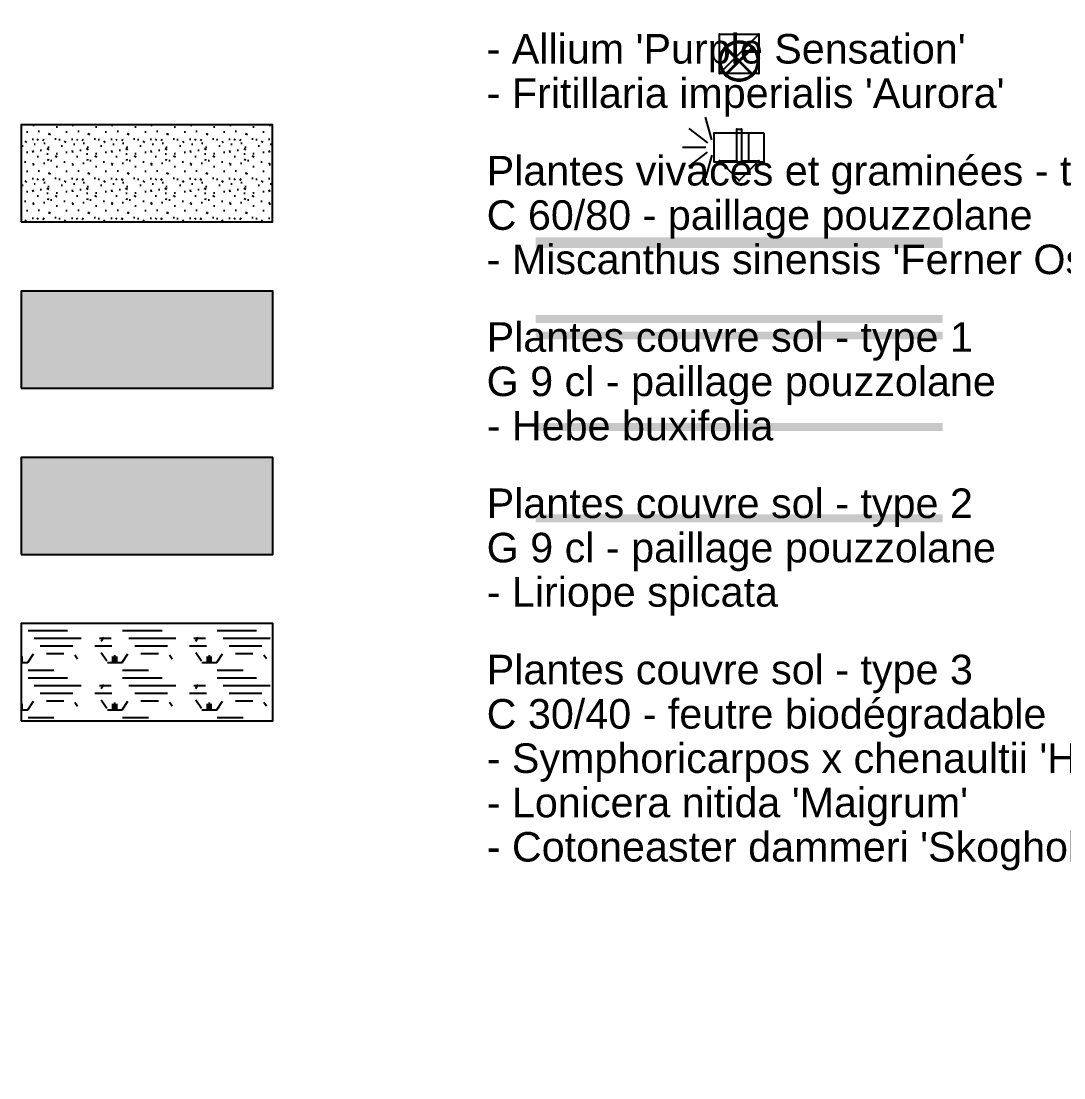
# Model space of a CAD drawing. Header units: metres. Extents: x 1841041 to 1841282, y 5171502 to 5171751.
# Drawn here: x 1841063.48 to 1841089.95, y 5171611.6 to 5171638.41 of the extents above; entities that cross this region are included whole.
import ezdxf
from ezdxf.lldxf.tags import DXFTag

# ---------------------------------------------------------------- set-up
doc = ezdxf.new("R2010")
doc.units = ezdxf.units.M
doc.header["$PDSIZE"] = -0.004
doc.layers.add('SA - Limite terrain', color=1, linetype='LIMITE_CADASTRALE', true_color=0xff0000)
for name, color, linetype in [('SA - légende prestations', 7, 'Continuous'), ('SA - légende RH', 7, 'Continuous'), ('SA - légende RS', 7, 'Continuous')]:
    doc.layers.add(name, color=color, linetype=linetype)
doc.styles.add('Lignes', font='arial.ttf', dxfattribs={"height": 0.35})
doc.styles.add('MENSURA', font='arial.ttf', dxfattribs={"height": 0.5})
tags = doc.linetypes.add('CACHE2', pattern=[4.7625, 3.175, -1.5875]).pattern_tags.tags
tags[6:7] = [DXFTag(74, 4), DXFTag(75, 0), DXFTag(340, '0'), DXFTag(46, 0.0), DXFTag(50, 0.0), DXFTag(44, 0.0), DXFTag(45, 0.0)]
tags[4:5] = [DXFTag(74, 4), DXFTag(75, 0), DXFTag(340, '0'), DXFTag(46, 0.0), DXFTag(50, 0.0), DXFTag(44, 0.0), DXFTag(45, 0.0)]
tags = doc.linetypes.add('Eclairage public', pattern='A,5,-0.25,["ECL",Lignes,S=1,R=0,X=0,Y=-0.18],-1.25', length=6.5).pattern_tags.tags
tags[15:16] = [DXFTag(74, 4), DXFTag(75, 0), DXFTag(340, '0'), DXFTag(46, 0.0), DXFTag(50, 0.0), DXFTag(44, 0.0), DXFTag(45, 0.0)]
tags[4:5] = [DXFTag(74, 4), DXFTag(75, 0), DXFTag(340, '0'), DXFTag(46, 0.0), DXFTag(50, 0.0), DXFTag(44, 0.0), DXFTag(45, 0.0)]
tags = doc.linetypes.add('LIMITE_CADASTRALE', pattern=[13, 8, -2, 1, -2]).pattern_tags.tags
tags[10:11] = [DXFTag(74, 4), DXFTag(75, 0), DXFTag(340, '0'), DXFTag(46, 0.0), DXFTag(50, 0.0), DXFTag(44, 0.0), DXFTag(45, 0.0)]
tags[8:9] = [DXFTag(74, 4), DXFTag(75, 0), DXFTag(340, '0'), DXFTag(46, 0.0), DXFTag(50, 0.0), DXFTag(44, 0.0), DXFTag(45, 0.0)]
tags[6:7] = [DXFTag(74, 4), DXFTag(75, 0), DXFTag(340, '0'), DXFTag(46, 0.0), DXFTag(50, 0.0), DXFTag(44, 0.0), DXFTag(45, 0.0)]
tags[4:5] = [DXFTag(74, 4), DXFTag(75, 0), DXFTag(340, '0'), DXFTag(46, 0.0), DXFTag(50, 0.0), DXFTag(44, 0.0), DXFTag(45, 0.0)]

# ---------------------------------------------------------------- blocks, each defined once
blk = doc.blocks.new('Vidange', base_point=(0.25, 0))
at = {"color": 0, "linetype": 'ByBlock', "flags": 128}
blk.add_lwpolyline([(0.22, 0.65), (0.28, 0.65), (0.28, 0.25), (0.5, 0.25), (0.25, 0), (0, 0.25), (0.22, 0.25)], close=True, dxfattribs=at)
at = {"color": 0, "linetype": 'ByBlock'}
for p in [(0.22, 0.65), (0.22, 0.65), (0.28, 0.65), (0.28, 0.65), (0, 0.25), (0, 0.25), (0.22, 0.25), (0.22, 0.25), (0.28, 0.25), (0.28, 0.25), (0.5, 0.25), (0.5, 0.25), (0.25, 0), (0.25, 0)]:
    blk.add_point(p, dxfattribs=at)
blk = doc.blocks.new('Robinet quart de tour')
at = {"color": 0, "linetype": 'ByBlock', "flags": 128}
for points in [[(0.25, 0), (0.249, 0.02), (0.247, 0.039), (0.243, 0.058), (0.238, 0.077), (0.231, 0.096), (0.223, 0.114), (0.213, 0.131), (0.202, 0.147), (0.19, 0.162), (0.177, 0.177), (0.162, 0.19), (0.147, 0.202), (0.131, 0.213), (0.113, 0.223), (0.096, 0.231), (0.077, 0.238), (0.058, 0.243), (0.039, 0.247), (0.02, 0.249), (0, 0.25), (-0.02, 0.249), (-0.039, 0.247), (-0.058, 0.243), (-0.077, 0.238), (-0.096, 0.231), (-0.114, 0.223), (-0.131, 0.213), (-0.147, 0.202), (-0.162, 0.19), (-0.177, 0.177), (-0.19, 0.162), (-0.202, 0.147), (-0.213, 0.131), (-0.223, 0.114), (-0.231, 0.096), (-0.238, 0.077), (-0.243, 0.058), (-0.247, 0.039), (-0.249, 0.02), (-0.25, 0), (-0.249, -0.02), (-0.247, -0.039), (-0.243, -0.058), (-0.238, -0.077), (-0.231, -0.096), (-0.223, -0.113), (-0.213, -0.131), (-0.202, -0.147), (-0.19, -0.162), (-0.177, -0.177), (-0.162, -0.19), (-0.147, -0.202), (-0.131, -0.213), (-0.114, -0.223), (-0.096, -0.231), (-0.077, -0.238), (-0.058, -0.243), (-0.039, -0.247), (-0.02, -0.249), (0, -0.25), (0.02, -0.249), (0.039, -0.247), (0.058, -0.243), (0.077, -0.238), (0.096, -0.231), (0.113, -0.223), (0.131, -0.213), (0.147, -0.202), (0.162, -0.19), (0.177, -0.177), (0.19, -0.162), (0.202, -0.147), (0.213, -0.131), (0.223, -0.113), (0.231, -0.096), (0.238, -0.077), (0.243, -0.058), (0.247, -0.039), (0.249, -0.02)], [(-0.171, -0.161), (-0.01, 0), (-0.171, 0.161), (-0.177, 0.154), (-0.183, 0.148), (-0.188, 0.141), (-0.193, 0.133), (-0.198, 0.126), (-0.203, 0.118), (-0.207, 0.111), (-0.211, 0.103), (-0.215, 0.095), (-0.218, 0.087), (-0.221, 0.078), (-0.224, 0.07), (-0.227, 0.061), (-0.229, 0.053), (-0.231, 0.044), (-0.232, 0.035), (-0.233, 0.027), (-0.234, 0.018), (-0.235, 0.009), (-0.235, 0), (-0.235, -0.009), (-0.234, -0.018), (-0.233, -0.026), (-0.232, -0.035), (-0.231, -0.044), (-0.229, -0.053), (-0.227, -0.061), (-0.224, -0.07), (-0.221, -0.078), (-0.218, -0.086), (-0.215, -0.095), (-0.211, -0.103), (-0.207, -0.11), (-0.203, -0.118), (-0.198, -0.126), (-0.193, -0.133), (-0.188, -0.14), (-0.183, -0.147), (-0.177, -0.154)], [(-0.161, 0.171), (0, 0.01), (0.161, 0.171), (0.154, 0.177), (0.147, 0.183), (0.14, 0.188), (0.133, 0.193), (0.126, 0.198), (0.118, 0.203), (0.11, 0.207), (0.103, 0.211), (0.095, 0.215), (0.086, 0.218), (0.078, 0.221), (0.07, 0.224), (0.061, 0.227), (0.053, 0.229), (0.044, 0.231), (0.035, 0.232), (0.026, 0.233), (0.018, 0.234), (0.009, 0.235), (0, 0.235), (-0.009, 0.235), (-0.018, 0.234), (-0.027, 0.233), (-0.035, 0.232), (-0.044, 0.231), (-0.053, 0.229), (-0.061, 0.227), (-0.07, 0.224), (-0.078, 0.221), (-0.087, 0.218), (-0.095, 0.215), (-0.103, 0.211), (-0.111, 0.207), (-0.118, 0.203), (-0.126, 0.198), (-0.133, 0.193), (-0.141, 0.188), (-0.148, 0.183), (-0.154, 0.177)], [(0.171, 0.161), (0.177, 0.154), (0.183, 0.148), (0.188, 0.141), (0.193, 0.133), (0.198, 0.126), (0.203, 0.118), (0.207, 0.111), (0.211, 0.103), (0.215, 0.095), (0.218, 0.087), (0.221, 0.078), (0.224, 0.07), (0.227, 0.061), (0.229, 0.053), (0.231, 0.044), (0.232, 0.035), (0.233, 0.027), (0.234, 0.018), (0.235, 0.009), (0.235, 0), (0.235, -0.009), (0.234, -0.018), (0.233, -0.027), (0.232, -0.035), (0.231, -0.044), (0.229, -0.053), (0.227, -0.061), (0.224, -0.07), (0.221, -0.078), (0.218, -0.087), (0.215, -0.095), (0.211, -0.103), (0.207, -0.111), (0.203, -0.118), (0.198, -0.126), (0.193, -0.133), (0.188, -0.141), (0.183, -0.148), (0.177, -0.154), (0.171, -0.161), (0.01, 0)], [(0.161, -0.171), (0.154, -0.177), (0.148, -0.183), (0.141, -0.188), (0.133, -0.193), (0.126, -0.198), (0.118, -0.203), (0.111, -0.207), (0.103, -0.211), (0.095, -0.215), (0.087, -0.218), (0.078, -0.221), (0.07, -0.224), (0.061, -0.227), (0.053, -0.229), (0.044, -0.231), (0.035, -0.232), (0.027, -0.233), (0.018, -0.234), (0.009, -0.235), (0, -0.235), (-0.009, -0.235), (-0.018, -0.234), (-0.027, -0.233), (-0.035, -0.232), (-0.044, -0.231), (-0.053, -0.229), (-0.061, -0.227), (-0.07, -0.224), (-0.078, -0.221), (-0.087, -0.218), (-0.095, -0.215), (-0.103, -0.211), (-0.111, -0.207), (-0.118, -0.203), (-0.126, -0.198), (-0.133, -0.193), (-0.141, -0.188), (-0.148, -0.183), (-0.154, -0.177), (-0.161, -0.171), (0, -0.01)]]:
    blk.add_lwpolyline(points, close=True, dxfattribs=at)
at = {"color": 0, "linetype": 'ByBlock'}
for p in [(-0.202, 0.147), (-0.202, 0.147), (-0.19, 0.162), (-0.19, 0.162), (-0.188, 0.141), (-0.188, 0.141), (-0.183, 0.148), (-0.183, 0.148), (-0.177, 0.177), (-0.177, 0.177), (-0.177, 0.154), (-0.177, 0.154), (-0.171, 0.161), (-0.171, 0.161), (-0.162, 0.19), (-0.162, 0.19), (-0.161, 0.171), (-0.161, 0.171), (-0.154, 0.177), (-0.154, 0.177), (-0.148, 0.183), (-0.148, 0.183), (-0.147, 0.202), (-0.147, 0.202), (-0.141, 0.188), (-0.141, 0.188), (-0.133, 0.193), (-0.133, 0.193), (-0.131, 0.213), (-0.131, 0.213), (-0.126, 0.198), (-0.126, 0.198), (-0.118, 0.203), (-0.118, 0.203), (-0.114, 0.223), (-0.114, 0.223), (-0.111, 0.207), (-0.111, 0.207), (-0.103, 0.211), (-0.103, 0.211), (-0.096, 0.231), (-0.096, 0.231), (-0.095, 0.215), (-0.095, 0.215), (-0.087, 0.218), (-0.087, 0.218), (-0.078, 0.221), (-0.078, 0.221), (-0.077, 0.238), (-0.077, 0.238), (-0.07, 0.224), (-0.07, 0.224), (-0.061, 0.227), (-0.061, 0.227), (-0.058, 0.243), (-0.058, 0.243), (-0.053, 0.229), (-0.053, 0.229), (-0.044, 0.231), (-0.044, 0.231), (-0.039, 0.247), (-0.039, 0.247), (-0.035, 0.232), (-0.035, 0.232), (-0.027, 0.233), (-0.027, 0.233), (-0.02, 0.249), (-0.02, 0.249), (-0.018, 0.234), (-0.018, 0.234), (-0.009, 0.235), (-0.009, 0.235), (0, 0.25), (0, 0.25), (0, 0.235), (0, 0.235), (0.009, 0.235), (0.009, 0.235), (0.018, 0.234), (0.018, 0.234), (0.02, 0.249), (0.02, 0.249), (0.026, 0.233), (0.026, 0.233), (0.035, 0.232), (0.035, 0.232), (0.039, 0.247), (0.039, 0.247), (0.044, 0.231), (0.044, 0.231), (0.053, 0.229), (0.053, 0.229), (0.058, 0.243), (0.058, 0.243), (0.061, 0.227), (0.061, 0.227), (0.07, 0.224), (0.07, 0.224), (0.077, 0.238), (0.077, 0.238), (0.078, 0.221), (0.078, 0.221), (0.086, 0.218), (0.086, 0.218), (0.095, 0.215), (0.095, 0.215), (0.096, 0.231), (0.096, 0.231), (0.103, 0.211), (0.103, 0.211), (0.11, 0.207), (0.11, 0.207), (0.113, 0.223), (0.113, 0.223), (0.118, 0.203), (0.118, 0.203), (0.126, 0.198), (0.126, 0.198), (0.131, 0.213), (0.131, 0.213), (0.133, 0.193), (0.133, 0.193), (0.14, 0.188), (0.14, 0.188), (0.147, 0.202), (0.147, 0.202), (0.147, 0.183), (0.147, 0.183), (0.154, 0.177), (0.154, 0.177), (0.161, 0.171), (0.161, 0.171), (0.162, 0.19), (0.162, 0.19), (0.171, 0.161), (0.171, 0.161), (0.177, 0.177), (0.177, 0.177), (0.177, 0.154), (0.177, 0.154), (0.183, 0.148), (0.183, 0.148), (0.188, 0.141), (0.188, 0.141), (0.19, 0.162), (0.19, 0.162), (0.202, 0.147), (0.202, 0.147), (-0.25, 0), (-0.25, 0), (-0.249, 0.02), (-0.249, 0.02), (-0.247, 0.039), (-0.247, 0.039), (-0.243, 0.058), (-0.243, 0.058), (-0.238, 0.077), (-0.238, 0.077), (-0.235, 0.009), (-0.235, 0.009), (-0.235, 0), (-0.235, 0), (-0.234, 0.018), (-0.234, 0.018), (-0.233, 0.027), (-0.233, 0.027), (-0.232, 0.035), (-0.232, 0.035), (-0.231, 0.096), (-0.231, 0.096), (-0.231, 0.044), (-0.231, 0.044), (-0.229, 0.053), (-0.229, 0.053), (-0.227, 0.061), (-0.227, 0.061), (-0.224, 0.07), (-0.224, 0.07), (-0.223, 0.114), (-0.223, 0.114), (-0.221, 0.078), (-0.221, 0.078), (-0.218, 0.087), (-0.218, 0.087), (-0.215, 0.095), (-0.215, 0.095), (-0.213, 0.131), (-0.213, 0.131), (-0.211, 0.103), (-0.211, 0.103), (-0.207, 0.111), (-0.207, 0.111), (-0.203, 0.118), (-0.203, 0.118), (-0.198, 0.126), (-0.198, 0.126), (-0.193, 0.133), (-0.193, 0.133), (-0.01, 0), (-0.01, 0), (0, 0.01), (0, 0.01), (0.01, 0), (0.01, 0), (0.193, 0.133), (0.193, 0.133), (0.198, 0.126), (0.198, 0.126), (0.203, 0.118), (0.203, 0.118), (0.207, 0.111), (0.207, 0.111), (0.211, 0.103), (0.211, 0.103), (0.213, 0.131), (0.213, 0.131), (0.215, 0.095), (0.215, 0.095), (0.218, 0.087), (0.218, 0.087), (0.221, 0.078), (0.221, 0.078), (0.223, 0.114), (0.223, 0.114), (0.224, 0.07), (0.224, 0.07), (0.227, 0.061), (0.227, 0.061), (0.229, 0.053), (0.229, 0.053), (0.231, 0.096), (0.231, 0.096), (0.231, 0.044), (0.231, 0.044), (0.232, 0.035), (0.232, 0.035), (0.233, 0.027), (0.233, 0.027), (0.234, 0.018), (0.234, 0.018), (0.235, 0.009), (0.235, 0.009), (0.235, 0), (0.235, 0), (0.238, 0.077), (0.238, 0.077), (0.243, 0.058), (0.243, 0.058), (0.247, 0.039), (0.247, 0.039), (0.249, 0.02), (0.249, 0.02), (0.25, 0), (0.25, 0), (-0.249, -0.02), (-0.249, -0.02), (-0.247, -0.039), (-0.247, -0.039), (-0.243, -0.058), (-0.243, -0.058), (-0.238, -0.077), (-0.238, -0.077), (-0.235, -0.009), (-0.235, -0.009), (-0.234, -0.018), (-0.234, -0.018), (-0.233, -0.026), (-0.233, -0.026), (-0.232, -0.035), (-0.232, -0.035), (-0.231, -0.044), (-0.231, -0.044), (-0.231, -0.096), (-0.231, -0.096), (-0.229, -0.053), (-0.229, -0.053), (-0.227, -0.061), (-0.227, -0.061), (-0.224, -0.07), (-0.224, -0.07), (-0.223, -0.113), (-0.223, -0.113), (-0.221, -0.078), (-0.221, -0.078), (-0.218, -0.086), (-0.218, -0.086), (-0.215, -0.095), (-0.215, -0.095), (-0.213, -0.131), (-0.213, -0.131), (-0.211, -0.103), (-0.211, -0.103), (-0.207, -0.11), (-0.207, -0.11), (-0.203, -0.118), (-0.203, -0.118), (-0.198, -0.126), (-0.198, -0.126), (-0.193, -0.133), (-0.193, -0.133), (0, -0.01), (0, -0.01), (0.193, -0.133), (0.193, -0.133), (0.198, -0.126), (0.198, -0.126), (0.203, -0.118), (0.203, -0.118), (0.207, -0.111), (0.207, -0.111), (0.211, -0.103), (0.211, -0.103), (0.213, -0.131), (0.213, -0.131), (0.215, -0.095), (0.215, -0.095), (0.218, -0.087), (0.218, -0.087), (0.221, -0.078), (0.221, -0.078), (0.223, -0.113), (0.223, -0.113), (0.224, -0.07), (0.224, -0.07), (0.227, -0.061), (0.227, -0.061), (0.229, -0.053), (0.229, -0.053), (0.231, -0.044), (0.231, -0.044), (0.231, -0.096), (0.231, -0.096), (0.232, -0.035), (0.232, -0.035), (0.233, -0.027), (0.233, -0.027), (0.234, -0.018), (0.234, -0.018), (0.235, -0.009), (0.235, -0.009), (0.238, -0.077), (0.238, -0.077), (0.243, -0.058), (0.243, -0.058), (0.247, -0.039), (0.247, -0.039), (0.249, -0.02), (0.249, -0.02), (-0.202, -0.147), (-0.202, -0.147), (-0.19, -0.162), (-0.19, -0.162), (-0.188, -0.14), (-0.188, -0.14), (-0.183, -0.147), (-0.183, -0.147), (-0.177, -0.154), (-0.177, -0.154), (-0.177, -0.177), (-0.177, -0.177), (-0.171, -0.161), (-0.171, -0.161), (-0.162, -0.19), (-0.162, -0.19), (-0.161, -0.171), (-0.161, -0.171), (-0.154, -0.177), (-0.154, -0.177), (-0.148, -0.183), (-0.148, -0.183), (-0.147, -0.202), (-0.147, -0.202), (-0.141, -0.188), (-0.141, -0.188), (-0.133, -0.193), (-0.133, -0.193), (-0.131, -0.213), (-0.131, -0.213), (-0.126, -0.198), (-0.126, -0.198), (-0.118, -0.203), (-0.118, -0.203), (-0.114, -0.223), (-0.114, -0.223), (-0.111, -0.207), (-0.111, -0.207), (-0.103, -0.211), (-0.103, -0.211), (-0.096, -0.231), (-0.096, -0.231), (-0.095, -0.215), (-0.095, -0.215), (-0.087, -0.218), (-0.087, -0.218), (-0.078, -0.221), (-0.078, -0.221), (-0.077, -0.238), (-0.077, -0.238), (-0.07, -0.224), (-0.07, -0.224), (-0.061, -0.227), (-0.061, -0.227), (-0.058, -0.243), (-0.058, -0.243), (-0.053, -0.229), (-0.053, -0.229), (-0.044, -0.231), (-0.044, -0.231), (-0.039, -0.247), (-0.039, -0.247), (-0.035, -0.232), (-0.035, -0.232), (-0.027, -0.233), (-0.027, -0.233), (-0.02, -0.249), (-0.02, -0.249), (-0.018, -0.234), (-0.018, -0.234), (-0.009, -0.235), (-0.009, -0.235), (0, -0.235), (0, -0.235), (0, -0.25), (0, -0.25), (0.009, -0.235), (0.009, -0.235), (0.018, -0.234), (0.018, -0.234), (0.02, -0.249), (0.02, -0.249), (0.027, -0.233), (0.027, -0.233), (0.035, -0.232), (0.035, -0.232), (0.039, -0.247), (0.039, -0.247), (0.044, -0.231), (0.044, -0.231), (0.053, -0.229), (0.053, -0.229), (0.058, -0.243), (0.058, -0.243), (0.061, -0.227), (0.061, -0.227), (0.07, -0.224), (0.07, -0.224), (0.077, -0.238), (0.077, -0.238), (0.078, -0.221), (0.078, -0.221), (0.087, -0.218), (0.087, -0.218), (0.095, -0.215), (0.095, -0.215), (0.096, -0.231), (0.096, -0.231), (0.103, -0.211), (0.103, -0.211), (0.111, -0.207), (0.111, -0.207), (0.113, -0.223), (0.113, -0.223), (0.118, -0.203), (0.118, -0.203), (0.126, -0.198), (0.126, -0.198), (0.131, -0.213), (0.131, -0.213), (0.133, -0.193), (0.133, -0.193), (0.141, -0.188), (0.141, -0.188), (0.147, -0.202), (0.147, -0.202), (0.148, -0.183), (0.148, -0.183), (0.154, -0.177), (0.154, -0.177), (0.161, -0.171), (0.161, -0.171), (0.162, -0.19), (0.162, -0.19), (0.171, -0.161), (0.171, -0.161), (0.177, -0.154), (0.177, -0.154), (0.177, -0.177), (0.177, -0.177), (0.183, -0.148), (0.183, -0.148), (0.188, -0.141), (0.188, -0.141), (0.19, -0.162), (0.19, -0.162), (0.202, -0.147), (0.202, -0.147)]:
    blk.add_point(p, dxfattribs=at)
blk = doc.blocks.new('218')
at = {"color": 0, "linetype": 'Continuous', "flags": 128}
blk.add_lwpolyline([(-0.39015, -0.39015), (0.39015, 0.39015), (0.39015, -0.39015)], close=True, dxfattribs=at)
blk.add_lwpolyline([(-0.39015, -0.39015), (-0.39015, 0.39015), (0.39015, 0.39015)], dxfattribs=at)
at = {"color": 0, "linetype": 'Continuous'}
for p in [(-0.39015, 0.39015), (-0.39015, 0.39015), (0.39015, 0.39015), (0.39015, 0.39015), (0.39015, 0.39015), (0.39015, 0.39015), (-0.39015, -0.39015), (-0.39015, -0.39015), (-0.39015, -0.39015), (-0.39015, -0.39015), (0.39015, -0.39015), (0.39015, -0.39015)]:
    blk.add_point(p, dxfattribs=at)

msp = doc.modelspace()

# ---------------------------------------------------------------- hatches: boundary and pattern name
at = {"layer": 'SA - légende prestations', "true_color": 0x99cc00}
h = msp.add_hatch(dxfattribs=at)
h.set_pattern_fill('SABLE', color=62, style=0, pattern_type=2)
h.set_pattern_definition([(0, (68.5117, 46.2474), (0, 1), [0, -1]), (0, (68.6317, 46.0874), (0, 1), [0, -1]), (0, (68.5817, 45.8474), (0, 1), [0, -1]), (0, (68.9317, 45.6174), (0, 1), [0, -1]), (0, (68.9017, 45.9774), (0, 1), [0, -1]), (0, (69.1717, 46.2174), (0, 1), [0, -1]), (0, (68.8217, 46.2874), (0, 1), [0, -1]), (0, (69.2417, 45.8774), (0, 1), [0, -1]), (0, (69.1917, 45.5574), (0, 1), [0, -1]), (0, (68.4517, 45.4074), (0, 1), [0, -1]), (0, (68.6317, 45.6074), (0, 1), [0, -1]), (0, (68.7717, 45.4174), (0, 1), [0, -1]), (0, (69.3817, 46.0574), (0, 1), [0, -1]), (0, (69.0617, 45.8074), (0, 1), [0, -1]), (0, (68.9817, 46.1374), (0, 1), [0, -1]), (0, (69.1517, 46.0474), (0, 1), [0, -1]), (0, (68.7917, 45.7774), (0, 1), [0, -1]), (0, (69.0717, 46.3174), (0, 1), [0, -1]), (0, (69.3817, 45.7274), (0, 1), [0, -1]), (0, (69.3517, 45.4274), (0, 1), [0, -1]), (75.9627444784, (68.6017, 45.94742), (-1.000053324181, -2.99998212319), [0.0412, -4.0819]), (329.0382025877, (68.7717, 46.15742), (-3.000067924041, 1.99989762714), [0.0583, -5.7726]), (338.199797732, (69.0617, 45.92742), (3.0000211770895, -0.999937196254), [0.0539, -5.3313]), (149.0377816694, (69.0717, 45.44742), (3.0000532327494, -1.99991966733), [0.0583, -5.7726]), (53.1303763425, (68.7617, 45.57742), (1.999985653982, 3.0000095639625), [0.05, -4.95]), (315.000736607, (69.2917, 46.2974), (1.00000030937, 1.285622e-05), [0.0566, -1.3576]), (101.310397335, (69.2217, 45.67742), (-1.000032352666, 3.999992071967), [0.051, -5.048]), (323.13100772, (68.4817, 45.71742), (3.000031602853, -1.999952594909), [0.05, -4.95]), (315.000736607, (68.6017, 46.3474), (1.00000030937, 1.285622e-05), [0.0424, -1.3718])])
h.paths.add_polyline_path([(1841063.479, 5171633.319), (1841069.865, 5171633.319), (1841069.865, 5171635.783), (1841063.479, 5171635.783)])
at = {"layer": 'SA - légende prestations'}
h = msp.add_hatch(color=256, dxfattribs=at)
h.set_gradient(color1=(255, 255, 255), color2=(128, 128, 0), tint=0.5, name='SPHERICAL')
h.paths.add_polyline_path([(1841063.479, 5171629.1), (1841069.866, 5171629.1), (1841069.866, 5171631.564), (1841063.479, 5171631.564)])
h = msp.add_hatch(color=256, dxfattribs=at)
h.set_gradient(color1=(255, 255, 255), color2=(153, 204, 255), tint=0.5, name='SPHERICAL')
h.paths.add_polyline_path([(1841063.479, 5171624.881), (1841069.866, 5171624.881), (1841069.866, 5171627.345), (1841063.479, 5171627.345)])
at = {"layer": 'SA - légende prestations', "true_color": 0x99cc00}
h = msp.add_hatch(dxfattribs=at)
h.set_pattern_fill('PELOUSE6', color=62, scale=0.2, style=0, pattern_type=2)
h.set_pattern_definition([(0, (-43.9581, -23.9375), (0, 1.200000018), [0.3750000056, -2.0250000304]), (90, (-43.8175, -23.9375), (-2.400000036, 1e-16), [0.15000000225, -1.05000001575]), (90, (-43.7237, -23.9375), (-2.400000036, 1e-16), [0.15000000225, -1.05000001575]), (90, (-43.7706, -23.9375), (-2.400000036, 1e-16), [0.1875000028, -1.0125000152]), (123.69006753, (-43.86436, -23.93746), (-2.40000003364, 2.400000031085), [0.1200000018, -4.2074615931]), (56.30993247, (-43.67686, -23.93746), (8.4e-11, 1.200000018955), [0.1200000018, -4.2074615931]), (56.30993247, (-43.5831, -23.93746), (8.4e-11, 1.200000018955), [0.2600000039, -4.066661591]), (123.69006753, (-43.9581, -23.93746), (-2.40000003364, 2.400000031085), [0.2600000039, -4.066661591]), (0, (-43.1075, -23.7125), (0, 1.200000018), [0.44424551066, -1.95575452534]), (0, (-43.2641, -23.5175), (0, 1.200000018), [0.82810089442, -0.56095855641, 0.43074318646, -0.5801973967]), (0, (-43.4192, -23.3225), (0, 1.200000018), [1.19479949592, -0.46287461894, 0.29478701242, -0.4475389087]), (0, (-43.575, -23.1275), (0, 1.200000018), [1.00461142907, -1.39538860693]), (0, (-43.5722, -22.9325), (0, 1.200000018), [0.65569739384, -1.74430264216])])
h.paths.add_polyline_path([(1841063.48, 5171620.662), (1841069.866, 5171620.662), (1841069.866, 5171623.126), (1841063.48, 5171623.126)])

# ---------------------------------------------------------------- linework, layer by layer
at = {"layer": 'SA - Limite terrain', "ltscale": 0.5}
msp.add_open_spline([(1841077.148, 5171583.553), (1841078.819, 5171584.595), (1841080.49, 5171585.638), (1841083.664, 5171586.861), (1841086.838, 5171588.083), (1841093.711, 5171590.735), (1841100.584, 5171593.386), (1841105.835, 5171595.38), (1841111.086, 5171597.373), (1841112.783, 5171598.016), (1841114.48, 5171598.659), (1841120.144, 5171600.798), (1841125.807, 5171602.936), (1841137.979, 5171607.582), (1841150.151, 5171612.227), (1841152.241, 5171613.017), (1841154.331, 5171613.807), (1841157.624, 5171615.009), (1841160.918, 5171616.21), (1841160.894, 5171617.273), (1841160.87, 5171618.335), (1841160.842, 5171619.242), (1841160.815, 5171620.149), (1841160.788, 5171621.056), (1841160.76, 5171621.962), (1841160.713, 5171623.534), (1841160.666, 5171625.105), (1841160.65, 5171625.629), (1841160.634, 5171626.153), (1841160.584, 5171627.253), (1841160.533, 5171628.354), (1841160.518, 5171628.685), (1841160.503, 5171629.017), (1841160.48, 5171629.51), (1841160.458, 5171630.004), (1841160.008, 5171632.996), (1841159.557, 5171635.989), (1841161.416, 5171637.129), (1841163.274, 5171638.269), (1841163.062, 5171638.62), (1841162.85, 5171638.97), (1841163.132, 5171639.178), (1841163.413, 5171639.387), (1841163.466, 5171639.334), (1841163.52, 5171639.282), (1841164.038, 5171639.682), (1841164.556, 5171640.082), (1841164.648, 5171639.962), (1841164.741, 5171639.842), (1841166.344, 5171640.478), (1841167.783, 5171641.548), (1841166.833, 5171642.782), (1841165.884, 5171644.015), (1841169.436, 5171646.693), (1841172.988, 5171649.371), (1841174.754, 5171650.702), (1841176.52, 5171652.033), (1841176.562, 5171652.065), (1841176.604, 5171652.098), (1841176.583, 5171652.125), (1841176.562, 5171652.152), (1841191.178, 5171663.382), (1841205.795, 5171674.612), (1841207.539, 5171675.957), (1841209.283, 5171677.303), (1841213.68, 5171676.869), (1841218.077, 5171676.436), (1841224.138, 5171669.22), (1841230.199, 5171662.004), (1841229.455, 5171661.412), (1841228.711, 5171660.821), (1841230.314, 5171658.673), (1841231.917, 5171656.525), (1841232.043, 5171656.617), (1841232.17, 5171656.708), (1841232.372, 5171656.428), (1841232.575, 5171656.148), (1841232.451, 5171656.059), (1841232.328, 5171655.969), (1841232.663, 5171655.506), (1841232.999, 5171655.043), (1841233.051, 5171655.081), (1841233.104, 5171655.119), (1841233.508, 5171654.297), (1841234.371, 5171654.751), (1841235.089, 5171655.242), (1841235.806, 5171655.732), (1841235.743, 5171655.833), (1841235.681, 5171655.933), (1841236.005, 5171656.142), (1841236.329, 5171656.35), (1841236.53, 5171656.027), (1841236.731, 5171655.704), (1841236.69, 5171655.677), (1841236.649, 5171655.651), (1841240.859, 5171649.081), (1841245.068, 5171642.512), (1841245.316, 5171642.137), (1841245.563, 5171641.762), (1841246.368, 5171640.454), (1841247.173, 5171639.145), (1841247.777, 5171638.093), (1841248.381, 5171637.04), (1841248.966, 5171636.026), (1841249.551, 5171635.012), (1841249.717, 5171634.703), (1841249.883, 5171634.395), (1841250.399, 5171633.314), (1841250.915, 5171632.234), (1841251.406, 5171631.065), (1841251.898, 5171629.896), (1841252.568, 5171628.101), (1841253.238, 5171626.305), (1841253.563, 5171625.376), (1841253.889, 5171624.446), (1841254.265, 5171623.34), (1841254.642, 5171622.235), (1841255.134, 5171620.703), (1841255.626, 5171619.171), (1841256.972, 5171614.602), (1841258.318, 5171610.034), (1841260.018, 5171603.956), (1841261.718, 5171597.878), (1841261.649, 5171597.471), (1841261.579, 5171597.063), (1841255.231, 5171594.584), (1841248.882, 5171592.105), (1841248.776, 5171592.327), (1841248.67, 5171592.548), (1841246.784, 5171591.747), (1841244.897, 5171590.945), (1841242.725, 5171590.022), (1841240.552, 5171589.099), (1841236.933, 5171587.662), (1841233.313, 5171586.225), (1841233.492, 5171583.109), (1841233.67, 5171579.993), (1841236.323, 5171570.916), (1841238.976, 5171561.84), (1841241.513, 5171558.133), (1841244.049, 5171554.427), (1841242.923, 5171553.125), (1841241.796, 5171551.823), (1841241.41, 5171551.356), (1841241.024, 5171550.889), (1841240.713, 5171550.265), (1841240.402, 5171549.641), (1841239.986, 5171547.808), (1841239.57, 5171545.975), (1841239.534, 5171544.717), (1841239.499, 5171543.459), (1841239.692, 5171542.348), (1841239.886, 5171541.236), (1841240.081, 5171539.923), (1841240.277, 5171538.61), (1841240.912, 5171536.095), (1841241.546, 5171533.58), (1841243.014, 5171531.501), (1841244.481, 5171529.421), (1841227.512, 5171525.461), (1841210.543, 5171521.501), (1841206.604, 5171520.748), (1841202.664, 5171519.995), (1841201.249, 5171519.723), (1841199.834, 5171519.451), (1841198.395, 5171519.201), (1841196.956, 5171518.952), (1841194.089, 5171518.458), (1841191.222, 5171517.964), (1841187.46, 5171517.221), (1841183.698, 5171516.477), (1841181.491, 5171516.11), (1841179.284, 5171515.742), (1841171.622, 5171514.451), (1841163.959, 5171513.159), (1841163.66, 5171515.636), (1841163.361, 5171518.113), (1841161.425, 5171520.351), (1841159.488, 5171522.59), (1841159.231, 5171523.557), (1841158.974, 5171524.524), (1841157.967, 5171529.943), (1841156.959, 5171535.361), (1841153.722, 5171536.254), (1841150.485, 5171537.146), (1841149.694, 5171541.102), (1841148.903, 5171545.057), (1841151.559, 5171547.094), (1841154.215, 5171549.131), (1841153.197, 5171554.379), (1841152.179, 5171559.627), (1841150.262, 5171559.173), (1841148.344, 5171558.719), (1841148.332, 5171558.768), (1841148.321, 5171558.817), (1841145.057, 5171557.992), (1841141.793, 5171557.167), (1841136.485, 5171555.864), (1841131.176, 5171554.561), (1841120.489, 5171551.958), (1841109.801, 5171549.355), (1841104.946, 5171548.16), (1841100.091, 5171546.965), (1841095.661, 5171545.873), (1841091.231, 5171544.781), (1841091.156, 5171544.642), (1841091.08, 5171544.503), (1841088.933, 5171543.954), (1841086.785, 5171543.404), (1841084.885, 5171542.931), (1841082.985, 5171542.457), (1841083.035, 5171542.261), (1841083.086, 5171542.065), (1841079.452, 5171541.173), (1841075.819, 5171540.281), (1841074.961, 5171551.046), (1841074.102, 5171561.812), (1841074.142, 5171561.815), (1841074.182, 5171561.818), (1841074.04, 5171563.776), (1841073.899, 5171565.734), (1841073.884, 5171565.934), (1841073.87, 5171566.133), (1841073.601, 5171569.428), (1841073.333, 5171572.722), (1841073.339, 5171574.679), (1841073.345, 5171576.635), (1841073.965, 5171578.536), (1841074.585, 5171580.437), (1841075.867, 5171581.995), (1841077.148, 5171583.553)], degree=2, knots=[0, 0, 0, 0.01, 0.01, 0.02, 0.02, 0.03, 0.03, 0.04, 0.04, 0.05, 0.05, 0.06, 0.06, 0.07, 0.07, 0.08, 0.08, 0.09, 0.09, 0.1, 0.1, 0.11, 0.11, 0.12, 0.12, 0.13, 0.13, 0.14, 0.14, 0.15, 0.15, 0.16, 0.16, 0.17, 0.17, 0.18, 0.18, 0.19, 0.19, 0.2, 0.2, 0.21, 0.21, 0.22, 0.22, 0.23, 0.23, 0.24, 0.24, 0.25, 0.25, 0.26, 0.26, 0.27, 0.27, 0.28, 0.28, 0.29, 0.29, 0.3, 0.3, 0.31, 0.31, 0.32, 0.32, 0.33, 0.33, 0.34, 0.34, 0.35, 0.35, 0.36, 0.36, 0.37, 0.37, 0.38, 0.38, 0.39, 0.39, 0.4, 0.4, 0.41, 0.41, 0.42, 0.42, 0.43, 0.43, 0.44, 0.44, 0.45, 0.45, 0.46, 0.46, 0.47, 0.47, 0.48, 0.48, 0.49, 0.49, 0.5, 0.5, 0.51, 0.51, 0.52, 0.52, 0.53, 0.53, 0.54, 0.54, 0.55, 0.55, 0.56, 0.56, 0.57, 0.57, 0.58, 0.58, 0.59, 0.59, 0.6, 0.6, 0.61, 0.61, 0.62, 0.62, 0.63, 0.63, 0.64, 0.64, 0.65, 0.65, 0.66, 0.66, 0.67, 0.67, 0.68, 0.68, 0.69, 0.69, 0.7, 0.7, 0.71, 0.71, 0.72, 0.72, 0.73, 0.73, 0.74, 0.74, 0.75, 0.75, 0.76, 0.76, 0.77, 0.77, 0.78, 0.78, 0.79, 0.79, 0.8, 0.8, 0.81, 0.81, 0.82, 0.82, 0.83, 0.83, 0.84, 0.84, 0.85, 0.85, 0.86, 0.86, 0.87, 0.87, 0.88, 0.88, 0.89, 0.89, 0.9, 0.9, 0.91, 0.91, 0.92, 0.92, 0.93, 0.93, 0.94, 0.94, 0.95, 0.95, 0.96, 0.96, 0.97, 0.97, 0.98, 0.98, 0.99, 0.99, 1, 1, 1.01, 1.01, 1.02, 1.02, 1.03, 1.03, 1.04, 1.04, 1.05, 1.05, 1.06, 1.06, 1.07, 1.07, 1.08, 1.08, 1.09, 1.09, 1.1, 1.1, 1.11, 1.11, 1.12, 1.12, 1.13, 1.13, 1.14, 1.14, 1.15, 1.15, 1.15], dxfattribs=at)
at = {"layer": 'SA - légende prestations', "elevation": 0, "flags": 128}
for points in [[(1841063.479, 5171633.319), (1841069.865, 5171633.319), (1841069.865, 5171635.783), (1841063.479, 5171635.783)], [(1841063.479, 5171629.1), (1841069.866, 5171629.1), (1841069.866, 5171631.564), (1841063.479, 5171631.564)], [(1841063.479, 5171624.881), (1841069.866, 5171624.881), (1841069.866, 5171627.345), (1841063.479, 5171627.345)], [(1841063.48, 5171620.662), (1841069.866, 5171620.662), (1841069.866, 5171623.126), (1841063.48, 5171623.126)]]:
    msp.add_lwpolyline(points, close=True, dxfattribs=at)
at = {"layer": 'SA - légende RH', "color": 245, "ltscale": 1.5, "true_color": 0x993366, "const_width": 0.2, "elevation": 0, "flags": 128}
msp.add_lwpolyline([(1841076.542, 5171632.76), (1841086.872, 5171632.76)], dxfattribs=at)
at = {"layer": 'SA - légende RH', "color": 62, "linetype": 'CACHE2', "ltscale": 0.5, "true_color": 0x99cc00, "const_width": 0.2, "elevation": 0, "flags": 128}
msp.add_lwpolyline([(1841076.542, 5171630.857), (1841086.872, 5171630.857)], dxfattribs=at)
at = {"layer": 'SA - légende RH', "color": 62, "ltscale": 1.5, "true_color": 0x99cc00, "const_width": 0.2, "elevation": 0, "flags": 128}
for points in [[(1841076.542, 5171630.439), (1841086.872, 5171630.439)], [(1841076.542, 5171628.118), (1841086.872, 5171628.118)]]:
    msp.add_lwpolyline(points, dxfattribs=at)
at = {"layer": 'SA - légende RH', "color": 231, "ltscale": 1.5, "true_color": 0xff99cc, "const_width": 0.2, "elevation": 0, "flags": 128}
msp.add_lwpolyline([(1841076.542, 5171625.797), (1841086.872, 5171625.797)], dxfattribs=at)
at = {"layer": 'SA - légende RS', "color": 6, "ltscale": 4, "true_color": 0xff00ff, "elevation": 0, "flags": 128}
for points in [[(1841081.014, 5171635.401), (1841080.855, 5171635.98)], [(1841080.431, 5171635.693), (1841080.908, 5171635.33)], [(1841081.947, 5171635.568), (1841081.067, 5171635.568), (1841081.067, 5171634.848), (1841081.947, 5171634.848)], [(1841080.867, 5171635.208), (1841080.267, 5171635.208)], [(1841080.431, 5171634.724), (1841080.908, 5171635.087)], [(1841081.014, 5171635.016), (1841080.855, 5171634.437)]]:
    msp.add_lwpolyline(points, dxfattribs=at)
msp.add_lwpolyline([(1841082.347, 5171635.568), (1841081.947, 5171635.568), (1841081.947, 5171634.848), (1841082.347, 5171634.848)], close=True, dxfattribs=at)
at = {"layer": 'SA - légende RS', "color": 6, "linetype": 'Eclairage public', "ltscale": 1.5, "true_color": 0xff00ff, "const_width": 0.2, "elevation": 0, "flags": 128}
msp.add_lwpolyline([(1841076.542, 5171632.83), (1841086.872, 5171632.83)], dxfattribs=at)

# ---------------------------------------------------------------- block references
at = {"layer": 'SA - légende RH', "color": 4, "ltscale": 2, "true_color": 0x00ffff, "xscale": 2, "yscale": 2}
for name, p in [('Robinet quart de tour', (1841081.707, 5171637.401)), ('Vidange', (1841081.707, 5171634.37))]:
    msp.add_blockref(name, p, dxfattribs=at)
at = {"layer": 'SA - légende RS', "color": 6, "ltscale": 1.282051, "true_color": 0xff00ff, "xscale": 1.2820512, "yscale": 1.2820512, "rotation": 0.05334281208994085}
msp.add_blockref('218', (1841081.707, 5171637.587), dxfattribs=at)

# ---------------------------------------------------------------- texts
at = {"layer": 'SA - légende prestations', "style": 'MENSURA'}
for s, p in [("- Allium 'Purple Sensation'", (1841075.298, 5171637.338)), ("- Fritillaria imperialis 'Aurora'", (1841075.298, 5171636.214)), ('Plantes vivaces et graminées - type 6', (1841075.298, 5171634.244)), ('C 60/80 - paillage pouzzolane', (1841075.298, 5171633.119)), ("- Miscanthus sinensis 'Ferner Osten'", (1841075.298, 5171631.995)), ('Plantes couvre sol - type 1', (1841075.298, 5171630.025)), ('G 9 cl - paillage pouzzolane', (1841075.298, 5171628.9)), ('- Hebe buxifolia', (1841075.299, 5171627.776)), ('Plantes couvre sol - type 2', (1841075.298, 5171625.806)), ('G 9 cl - paillage pouzzolane', (1841075.299, 5171624.681)), ('- Liriope spicata', (1841075.299, 5171623.557)), ('Plantes couvre sol - type 3', (1841075.299, 5171621.587)), ('C 30/40 - feutre biodégradable', (1841075.299, 5171620.462)), ("- Symphoricarpos x chenaultii 'Hancock'", (1841075.299, 5171619.338)), ("- Lonicera nitida 'Maigrum'", (1841075.3, 5171618.213)), ("- Cotoneaster dammeri 'Skogholmen'", (1841075.3, 5171617.089))]:
    msp.add_text(s, height=0.75, dxfattribs=at).set_placement(p)

doc.saveas('drawing.dxf')
